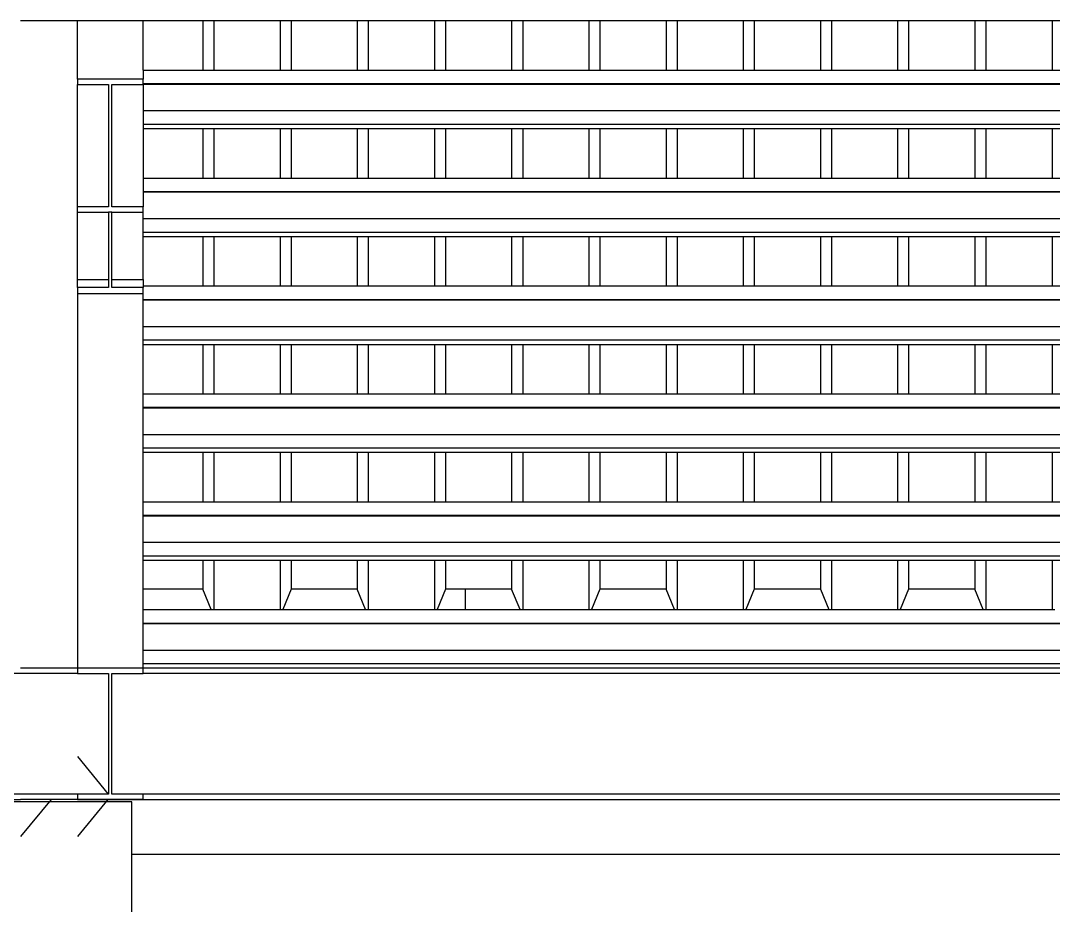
# Model space of a CAD drawing. Extents: x -49.7 to 49.7, y -10.2 to 18.8.
# Drawn here: x -6.901 to -5.012, y 11.477 to 13.094 of the extents above; entities that cross this region are included whole.
import ezdxf

# ---------------------------------------------------------------- set-up
doc = ezdxf.new("R2010")
doc.units = 0
doc.layers.get('0').update_dxf_attribs({"linetype": 'CONTINUOUS'})
doc.layers.add('SECTIONCUTEDGES', color=7, linetype='CONTINUOUS')

msp = doc.modelspace()

# ---------------------------------------------------------------- linework, layer by layer
for p, q in [((-6.9007, 13.0943), (-6.7968, 13.0943)), ((-6.7968, 13.0943), (-6.6768, 13.0943)), ((-6.7968, 12.9872), (-6.7968, 13.0943)), ((-6.6768, 13.0943), (-6.5673, 13.0943)), ((-6.6768, 13.0039), (-6.6768, 13.0943)), ((-6.5673, 13.0943), (-6.5673, 13.0039)), ((-6.5673, 13.0943), (-6.5471, 13.0943)), ((-6.5471, 13.0943), (-6.5471, 13.0039)), ((-6.5471, 13.0943), (-6.4261, 13.0943)), ((-6.4261, 13.0943), (-6.4261, 13.0039)), ((-6.4261, 13.0943), (-6.4059, 13.0943)), ((-6.4059, 13.0943), (-6.4059, 13.0039)), ((-6.4059, 13.0943), (-6.2849, 13.0943)), ((-6.2849, 13.0943), (-6.2849, 13.0039)), ((-6.2849, 13.0943), (-6.2647, 13.0943)), ((-6.2647, 13.0943), (-6.2647, 13.0039)), ((-6.2647, 13.0943), (-6.1437, 13.0943)), ((-6.1437, 13.0943), (-6.1437, 13.0039)), ((-6.1437, 13.0943), (-6.1235, 13.0943)), ((-6.1235, 13.0943), (-6.1235, 13.0039)), ((-6.1235, 13.0943), (-6.0025, 13.0943)), ((-6.0025, 13.0943), (-6.0025, 13.0039)), ((-6.0025, 13.0943), (-5.9823, 13.0943)), ((-5.9823, 13.0943), (-5.9823, 13.0039)), ((-5.9823, 13.0943), (-5.8613, 13.0943)), ((-5.8613, 13.0943), (-5.8613, 13.0039)), ((-5.8613, 13.0943), (-5.8411, 13.0943)), ((-5.8411, 13.0943), (-5.8411, 13.0039)), ((-5.8411, 13.0943), (-5.7201, 13.0943)), ((-5.7201, 13.0943), (-5.7201, 13.0039)), ((-5.7201, 13.0943), (-5.6999, 13.0943)), ((-5.6999, 13.0943), (-5.6999, 13.0039)), ((-5.6999, 13.0943), (-5.5789, 13.0943)), ((-5.5789, 13.0943), (-5.5789, 13.0039)), ((-5.5789, 13.0943), (-5.5587, 13.0943)), ((-5.5587, 13.0943), (-5.5587, 13.0039)), ((-5.5587, 13.0943), (-5.4377, 13.0943)), ((-5.4377, 13.0943), (-5.4377, 13.0039)), ((-5.4377, 13.0943), (-5.4175, 13.0943)), ((-5.4175, 13.0943), (-5.4175, 13.0039)), ((-5.4175, 13.0943), (-5.2965, 13.0943)), ((-5.2965, 13.0943), (-5.2965, 13.0039)), ((-5.2965, 13.0943), (-5.2763, 13.0943)), ((-5.2763, 13.0943), (-5.2763, 13.0039)), ((-5.2763, 13.0943), (-5.1552, 13.0943)), ((-5.1552, 13.0943), (-5.1552, 13.0039)), ((-5.1552, 13.0943), (-5.1351, 13.0943)), ((-5.1351, 13.0943), (-5.1351, 13.0039)), ((-5.1351, 13.0943), (-5.014, 13.0943)), ((-5.014, 13.0943), (-5.014, 13.0039)), ((-5.014, 13.0943), (-4.9939, 13.0943)), ((-6.6768, 13.0039), (-6.5673, 13.0039)), ((-6.6768, 13.0039), (-6.6768, 12.9872)), ((-6.5673, 13.0039), (-6.5471, 13.0039)), ((-6.5471, 13.0039), (-6.4261, 13.0039)), ((-6.4261, 13.0039), (-6.4059, 13.0039)), ((-6.4059, 13.0039), (-6.2849, 13.0039)), ((-6.2849, 13.0039), (-6.2647, 13.0039)), ((-6.2647, 13.0039), (-6.1437, 13.0039)), ((-6.1437, 13.0039), (-6.1235, 13.0039)), ((-6.1235, 13.0039), (-6.0025, 13.0039)), ((-6.0025, 13.0039), (-5.9823, 13.0039)), ((-5.9823, 13.0039), (-5.8613, 13.0039)), ((-5.8613, 13.0039), (-5.8411, 13.0039)), ((-5.8411, 13.0039), (-5.7201, 13.0039)), ((-5.7201, 13.0039), (-5.6999, 13.0039)), ((-5.6999, 13.0039), (-5.5789, 13.0039)), ((-5.5789, 13.0039), (-5.5587, 13.0039)), ((-5.5587, 13.0039), (-5.4377, 13.0039)), ((-5.4377, 13.0039), (-5.4175, 13.0039)), ((-5.4175, 13.0039), (-5.2965, 13.0039)), ((-5.2965, 13.0039), (-5.2763, 13.0039)), ((-5.2763, 13.0039), (-5.1552, 13.0039)), ((-5.1552, 13.0039), (-5.1351, 13.0039)), ((-5.1351, 13.0039), (-5.014, 13.0039)), ((-5.014, 13.0039), (-4.9939, 13.0039)), ((-6.6768, 12.9792), (-3.1507, 12.9792)), ((-6.6768, 12.9784), (-3.1507, 12.9784)), ((-6.7968, 12.7538), (-6.7968, 12.9773)), ((-6.6768, 12.9773), (-6.6768, 12.9299)), ((-6.6768, 12.9299), (-3.1507, 12.9299)), ((-6.6768, 12.9299), (-6.6768, 12.9052)), ((-6.6768, 12.9052), (-3.1507, 12.9052)), ((-6.6768, 12.9052), (-6.6768, 12.897)), ((-6.6768, 12.897), (-6.5673, 12.897)), ((-6.6768, 12.897), (-6.6768, 12.8066)), ((-6.5673, 12.897), (-6.5673, 12.8066)), ((-6.5673, 12.897), (-6.5471, 12.897)), ((-6.5471, 12.897), (-6.5471, 12.8066)), ((-6.5471, 12.897), (-6.4261, 12.897)), ((-6.4261, 12.897), (-6.4261, 12.8066)), ((-6.4261, 12.897), (-6.4059, 12.897)), ((-6.4059, 12.897), (-6.4059, 12.8066)), ((-6.4059, 12.897), (-6.2849, 12.897)), ((-6.2849, 12.897), (-6.2849, 12.8066)), ((-6.2849, 12.897), (-6.2647, 12.897)), ((-6.2647, 12.897), (-6.2647, 12.8066)), ((-6.2647, 12.897), (-6.1437, 12.897)), ((-6.1437, 12.897), (-6.1437, 12.8066)), ((-6.1437, 12.897), (-6.1235, 12.897)), ((-6.1235, 12.897), (-6.1235, 12.8066)), ((-6.1235, 12.897), (-6.0025, 12.897)), ((-6.0025, 12.897), (-6.0025, 12.8066)), ((-6.0025, 12.897), (-5.9823, 12.897)), ((-5.9823, 12.897), (-5.9823, 12.8066)), ((-5.9823, 12.897), (-5.8613, 12.897)), ((-5.8613, 12.897), (-5.8613, 12.8066)), ((-5.8613, 12.897), (-5.8411, 12.897)), ((-5.8411, 12.897), (-5.8411, 12.8066)), ((-5.8411, 12.897), (-5.7201, 12.897)), ((-5.7201, 12.897), (-5.7201, 12.8066)), ((-5.7201, 12.897), (-5.6999, 12.897)), ((-5.6999, 12.897), (-5.6999, 12.8066)), ((-5.6999, 12.897), (-5.5789, 12.897)), ((-5.5789, 12.897), (-5.5789, 12.8066)), ((-5.5789, 12.897), (-5.5587, 12.897)), ((-5.5587, 12.897), (-5.5587, 12.8066)), ((-5.5587, 12.897), (-5.4377, 12.897)), ((-5.4377, 12.897), (-5.4377, 12.8066)), ((-5.4377, 12.897), (-5.4175, 12.897)), ((-5.4175, 12.897), (-5.4175, 12.8066)), ((-5.4175, 12.897), (-5.2965, 12.897)), ((-5.2965, 12.897), (-5.2965, 12.8066)), ((-5.2965, 12.897), (-5.2763, 12.897)), ((-5.2763, 12.897), (-5.2763, 12.8066)), ((-5.2763, 12.897), (-5.1552, 12.897)), ((-5.1552, 12.897), (-5.1552, 12.8066)), ((-5.1552, 12.897), (-5.1351, 12.897)), ((-5.1351, 12.897), (-5.1351, 12.8066)), ((-5.1351, 12.897), (-5.014, 12.897)), ((-5.014, 12.897), (-5.014, 12.8066)), ((-5.014, 12.897), (-4.9939, 12.897)), ((-6.6768, 12.8066), (-6.5673, 12.8066)), ((-6.6768, 12.8066), (-6.6768, 12.7819)), ((-6.5673, 12.8066), (-6.5471, 12.8066)), ((-6.5471, 12.8066), (-6.4261, 12.8066)), ((-6.4261, 12.8066), (-6.4059, 12.8066)), ((-6.4059, 12.8066), (-6.2849, 12.8066)), ((-6.2849, 12.8066), (-6.2647, 12.8066)), ((-6.2647, 12.8066), (-6.1437, 12.8066)), ((-6.1437, 12.8066), (-6.1235, 12.8066)), ((-6.1235, 12.8066), (-6.0025, 12.8066)), ((-6.0025, 12.8066), (-5.9823, 12.8066)), ((-5.9823, 12.8066), (-5.8613, 12.8066)), ((-5.8613, 12.8066), (-5.8411, 12.8066)), ((-5.8411, 12.8066), (-5.7201, 12.8066)), ((-5.7201, 12.8066), (-5.6999, 12.8066)), ((-5.6999, 12.8066), (-5.5789, 12.8066)), ((-5.5789, 12.8066), (-5.5587, 12.8066)), ((-5.5587, 12.8066), (-5.4377, 12.8066)), ((-5.4377, 12.8066), (-5.4175, 12.8066)), ((-5.4175, 12.8066), (-5.2965, 12.8066)), ((-5.2965, 12.8066), (-5.2763, 12.8066)), ((-5.2763, 12.8066), (-5.1552, 12.8066)), ((-5.1552, 12.8066), (-5.1351, 12.8066)), ((-5.1351, 12.8066), (-5.014, 12.8066)), ((-5.014, 12.8066), (-4.9939, 12.8066)), ((-6.6768, 12.7819), (-3.1507, 12.7819)), ((-6.6768, 12.7819), (-6.6768, 12.7811)), ((-6.6768, 12.7811), (-3.1507, 12.7811)), ((-6.6768, 12.7811), (-6.6768, 12.7538)), ((-6.7968, 12.6208), (-6.7968, 12.7439)), ((-6.6768, 12.7326), (-6.6768, 12.7439)), ((-6.6768, 12.7326), (-3.1507, 12.7326)), ((-6.6768, 12.7079), (-6.6768, 12.7326)), ((-6.6768, 12.7079), (-3.1507, 12.7079)), ((-6.6768, 12.6997), (-6.6768, 12.7079)), ((-6.6768, 12.6997), (-6.5673, 12.6997)), ((-6.6768, 12.6208), (-6.6768, 12.6997)), ((-6.5673, 12.6997), (-6.5673, 12.6093)), ((-6.5673, 12.6997), (-6.5471, 12.6997)), ((-6.5471, 12.6997), (-6.5471, 12.6093)), ((-6.5471, 12.6997), (-6.4261, 12.6997)), ((-6.4261, 12.6997), (-6.4261, 12.6093)), ((-6.4261, 12.6997), (-6.4059, 12.6997)), ((-6.4059, 12.6997), (-6.4059, 12.6093)), ((-6.4059, 12.6997), (-6.2849, 12.6997)), ((-6.2849, 12.6997), (-6.2849, 12.6093)), ((-6.2849, 12.6997), (-6.2647, 12.6997)), ((-6.2647, 12.6997), (-6.2647, 12.6093)), ((-6.2647, 12.6997), (-6.1437, 12.6997)), ((-6.1437, 12.6997), (-6.1437, 12.6093)), ((-6.1437, 12.6997), (-6.1235, 12.6997)), ((-6.1235, 12.6997), (-6.1235, 12.6093)), ((-6.1235, 12.6997), (-6.0025, 12.6997)), ((-6.0025, 12.6997), (-6.0025, 12.6093)), ((-6.0025, 12.6997), (-5.9823, 12.6997)), ((-5.9823, 12.6997), (-5.9823, 12.6093)), ((-5.9823, 12.6997), (-5.8613, 12.6997)), ((-5.8613, 12.6997), (-5.8613, 12.6093)), ((-5.8613, 12.6997), (-5.8411, 12.6997)), ((-5.8411, 12.6997), (-5.8411, 12.6093)), ((-5.8411, 12.6997), (-5.7201, 12.6997)), ((-5.7201, 12.6997), (-5.7201, 12.6093)), ((-5.7201, 12.6997), (-5.6999, 12.6997)), ((-5.6999, 12.6997), (-5.6999, 12.6093)), ((-5.6999, 12.6997), (-5.5789, 12.6997)), ((-5.5789, 12.6997), (-5.5789, 12.6093)), ((-5.5789, 12.6997), (-5.5587, 12.6997)), ((-5.5587, 12.6997), (-5.5587, 12.6093)), ((-5.5587, 12.6997), (-5.4377, 12.6997)), ((-5.4377, 12.6997), (-5.4377, 12.6093)), ((-5.4377, 12.6997), (-5.4175, 12.6997)), ((-5.4175, 12.6997), (-5.4175, 12.6093)), ((-5.4175, 12.6997), (-5.2965, 12.6997)), ((-5.2965, 12.6997), (-5.2965, 12.6093)), ((-5.2965, 12.6997), (-5.2763, 12.6997)), ((-5.2763, 12.6997), (-5.2763, 12.6093)), ((-5.2763, 12.6997), (-5.1552, 12.6997)), ((-5.1552, 12.6997), (-5.1552, 12.6093)), ((-5.1552, 12.6997), (-5.1351, 12.6997)), ((-5.1351, 12.6997), (-5.1351, 12.6093)), ((-5.1351, 12.6997), (-5.014, 12.6997)), ((-5.014, 12.6997), (-5.014, 12.6093)), ((-5.014, 12.6997), (-4.9939, 12.6997)), ((-6.7968, 12.6208), (-6.7399, 12.6208)), ((-6.7968, 12.6066), (-6.7968, 12.6208)), ((-6.7337, 12.6208), (-6.6768, 12.6208)), ((-6.6768, 12.6208), (-6.6768, 12.6093)), ((-6.6768, 12.6093), (-6.6768, 12.6066)), ((-6.6768, 12.6093), (-6.5673, 12.6093)), ((-6.5673, 12.6093), (-6.5471, 12.6093)), ((-6.5471, 12.6093), (-6.4261, 12.6093)), ((-6.4261, 12.6093), (-6.4059, 12.6093)), ((-6.4059, 12.6093), (-6.2849, 12.6093)), ((-6.2849, 12.6093), (-6.2647, 12.6093)), ((-6.2647, 12.6093), (-6.1437, 12.6093)), ((-6.1437, 12.6093), (-6.1235, 12.6093)), ((-6.1235, 12.6093), (-6.0025, 12.6093)), ((-6.0025, 12.6093), (-5.9823, 12.6093)), ((-5.9823, 12.6093), (-5.8613, 12.6093)), ((-5.8613, 12.6093), (-5.8411, 12.6093)), ((-5.8411, 12.6093), (-5.7201, 12.6093)), ((-5.7201, 12.6093), (-5.6999, 12.6093)), ((-5.6999, 12.6093), (-5.5789, 12.6093)), ((-5.5789, 12.6093), (-5.5587, 12.6093)), ((-5.5587, 12.6093), (-5.4377, 12.6093)), ((-5.4377, 12.6093), (-5.4175, 12.6093)), ((-5.4175, 12.6093), (-5.2965, 12.6093)), ((-5.2965, 12.6093), (-5.2763, 12.6093)), ((-5.2763, 12.6093), (-5.1552, 12.6093)), ((-5.1552, 12.6093), (-5.1351, 12.6093)), ((-5.1351, 12.6093), (-5.014, 12.6093)), ((-5.014, 12.6093), (-4.9939, 12.6093)), ((-6.7968, 12.5953), (-6.7968, 11.9106)), ((-6.6768, 12.5846), (-6.6768, 12.5953)), ((-6.6768, 12.5846), (-3.1507, 12.5846)), ((-6.6768, 12.5838), (-6.6768, 12.5846)), ((-6.6768, 12.5838), (-3.1507, 12.5838)), ((-6.6768, 12.5353), (-6.6768, 12.5838)), ((-6.6768, 12.5353), (-3.1507, 12.5353)), ((-6.6768, 12.5107), (-6.6768, 12.5353)), ((-6.6768, 12.5107), (-3.1507, 12.5107)), ((-6.6768, 12.5024), (-6.6768, 12.5107)), ((-6.6768, 12.5024), (-6.5673, 12.5024)), ((-6.6768, 12.412), (-6.6768, 12.5024)), ((-6.5673, 12.5024), (-6.5673, 12.412)), ((-6.5673, 12.5024), (-6.5471, 12.5024)), ((-6.5471, 12.5024), (-6.5471, 12.412)), ((-6.5471, 12.5024), (-6.4261, 12.5024)), ((-6.4261, 12.5024), (-6.4261, 12.412)), ((-6.4261, 12.5024), (-6.4059, 12.5024)), ((-6.4059, 12.5024), (-6.4059, 12.412)), ((-6.4059, 12.5024), (-6.2849, 12.5024)), ((-6.2849, 12.5024), (-6.2849, 12.412)), ((-6.2849, 12.5024), (-6.2647, 12.5024)), ((-6.2647, 12.5024), (-6.2647, 12.412)), ((-6.2647, 12.5024), (-6.1437, 12.5024)), ((-6.1437, 12.5024), (-6.1437, 12.412)), ((-6.1437, 12.5024), (-6.1235, 12.5024)), ((-6.1235, 12.5024), (-6.1235, 12.412)), ((-6.1235, 12.5024), (-6.0025, 12.5024)), ((-6.0025, 12.5024), (-6.0025, 12.412)), ((-6.0025, 12.5024), (-5.9823, 12.5024)), ((-5.9823, 12.5024), (-5.9823, 12.412)), ((-5.9823, 12.5024), (-5.8613, 12.5024)), ((-5.8613, 12.5024), (-5.8613, 12.412)), ((-5.8613, 12.5024), (-5.8411, 12.5024)), ((-5.8411, 12.5024), (-5.8411, 12.412)), ((-5.8411, 12.5024), (-5.7201, 12.5024)), ((-5.7201, 12.5024), (-5.7201, 12.412)), ((-5.7201, 12.5024), (-5.6999, 12.5024)), ((-5.6999, 12.5024), (-5.6999, 12.412)), ((-5.6999, 12.5024), (-5.5789, 12.5024)), ((-5.5789, 12.5024), (-5.5789, 12.412)), ((-5.5789, 12.5024), (-5.5587, 12.5024)), ((-5.5587, 12.5024), (-5.5587, 12.412)), ((-5.5587, 12.5024), (-5.4377, 12.5024)), ((-5.4377, 12.5024), (-5.4377, 12.412)), ((-5.4377, 12.5024), (-5.4175, 12.5024)), ((-5.4175, 12.5024), (-5.4175, 12.412)), ((-5.4175, 12.5024), (-5.2965, 12.5024)), ((-5.2965, 12.5024), (-5.2965, 12.412)), ((-5.2965, 12.5024), (-5.2763, 12.5024)), ((-5.2763, 12.5024), (-5.2763, 12.412)), ((-5.2763, 12.5024), (-5.1552, 12.5024)), ((-5.1552, 12.5024), (-5.1552, 12.412)), ((-5.1552, 12.5024), (-5.1351, 12.5024)), ((-5.1351, 12.5024), (-5.1351, 12.412)), ((-5.1351, 12.5024), (-5.014, 12.5024)), ((-5.014, 12.5024), (-5.014, 12.412)), ((-5.014, 12.5024), (-4.9939, 12.5024)), ((-6.6768, 12.412), (-6.5673, 12.412)), ((-6.6768, 12.3874), (-6.6768, 12.412)), ((-6.5673, 12.412), (-6.5471, 12.412)), ((-6.5471, 12.412), (-6.4261, 12.412)), ((-6.4261, 12.412), (-6.4059, 12.412)), ((-6.4059, 12.412), (-6.2849, 12.412)), ((-6.2849, 12.412), (-6.2647, 12.412)), ((-6.2647, 12.412), (-6.1437, 12.412)), ((-6.1437, 12.412), (-6.1235, 12.412)), ((-6.1235, 12.412), (-6.0025, 12.412)), ((-6.0025, 12.412), (-5.9823, 12.412)), ((-5.9823, 12.412), (-5.8613, 12.412)), ((-5.8613, 12.412), (-5.8411, 12.412)), ((-5.8411, 12.412), (-5.7201, 12.412)), ((-5.7201, 12.412), (-5.6999, 12.412)), ((-5.6999, 12.412), (-5.5789, 12.412)), ((-5.5789, 12.412), (-5.5587, 12.412)), ((-5.5587, 12.412), (-5.4377, 12.412)), ((-5.4377, 12.412), (-5.4175, 12.412)), ((-5.4175, 12.412), (-5.2965, 12.412)), ((-5.2965, 12.412), (-5.2763, 12.412)), ((-5.2763, 12.412), (-5.1552, 12.412)), ((-5.1552, 12.412), (-5.1351, 12.412)), ((-5.1351, 12.412), (-5.014, 12.412)), ((-5.014, 12.412), (-4.9939, 12.412)), ((-6.6768, 12.3874), (-3.1507, 12.3874)), ((-6.6768, 12.3865), (-6.6768, 12.3874)), ((-6.6768, 12.3865), (-3.1507, 12.3865)), ((-6.6768, 12.338), (-6.6768, 12.3865)), ((-6.6768, 12.338), (-3.1507, 12.338)), ((-6.6768, 12.3134), (-6.6768, 12.338)), ((-6.6768, 12.3134), (-3.1507, 12.3134)), ((-6.6768, 12.3052), (-6.6768, 12.3134)), ((-6.6768, 12.3052), (-6.5673, 12.3052)), ((-6.6768, 12.2147), (-6.6768, 12.3052)), ((-6.5673, 12.3052), (-6.5673, 12.2147)), ((-6.5673, 12.3052), (-6.5471, 12.3052)), ((-6.5471, 12.3052), (-6.5471, 12.2147)), ((-6.5471, 12.3052), (-6.4261, 12.3052)), ((-6.4261, 12.3052), (-6.4261, 12.2147)), ((-6.4261, 12.3052), (-6.4059, 12.3052)), ((-6.4059, 12.3052), (-6.4059, 12.2147)), ((-6.4059, 12.3052), (-6.2849, 12.3052)), ((-6.2849, 12.3052), (-6.2849, 12.2147)), ((-6.2849, 12.3052), (-6.2647, 12.3052)), ((-6.2647, 12.3052), (-6.2647, 12.2147)), ((-6.2647, 12.3052), (-6.1437, 12.3052)), ((-6.1437, 12.3052), (-6.1437, 12.2147)), ((-6.1437, 12.3052), (-6.1235, 12.3052)), ((-6.1235, 12.3052), (-6.1235, 12.2147)), ((-6.1235, 12.3052), (-6.0025, 12.3052)), ((-6.0025, 12.3052), (-6.0025, 12.2147)), ((-6.0025, 12.3052), (-5.9823, 12.3052)), ((-5.9823, 12.3052), (-5.9823, 12.2147)), ((-5.9823, 12.3052), (-5.8613, 12.3052)), ((-5.8613, 12.3052), (-5.8613, 12.2147)), ((-5.8613, 12.3052), (-5.8411, 12.3052)), ((-5.8411, 12.3052), (-5.8411, 12.2147)), ((-5.8411, 12.3052), (-5.7201, 12.3052)), ((-5.7201, 12.3052), (-5.7201, 12.2147)), ((-5.7201, 12.3052), (-5.6999, 12.3052)), ((-5.6999, 12.3052), (-5.6999, 12.2147)), ((-5.6999, 12.3052), (-5.5789, 12.3052)), ((-5.5789, 12.3052), (-5.5789, 12.2147)), ((-5.5789, 12.3052), (-5.5587, 12.3052)), ((-5.5587, 12.3052), (-5.5587, 12.2147)), ((-5.5587, 12.3052), (-5.4377, 12.3052)), ((-5.4377, 12.3052), (-5.4377, 12.2147)), ((-5.4377, 12.3052), (-5.4175, 12.3052)), ((-5.4175, 12.3052), (-5.4175, 12.2147)), ((-5.4175, 12.3052), (-5.2965, 12.3052)), ((-5.2965, 12.3052), (-5.2965, 12.2147)), ((-5.2965, 12.3052), (-5.2763, 12.3052)), ((-5.2763, 12.3052), (-5.2763, 12.2147)), ((-5.2763, 12.3052), (-5.1552, 12.3052)), ((-5.1552, 12.3052), (-5.1552, 12.2147)), ((-5.1552, 12.3052), (-5.1351, 12.3052)), ((-5.1351, 12.3052), (-5.1351, 12.2147)), ((-5.1351, 12.3052), (-5.014, 12.3052)), ((-5.014, 12.3052), (-5.014, 12.2147)), ((-5.014, 12.3052), (-4.9939, 12.3052)), ((-6.6768, 12.2147), (-6.5673, 12.2147)), ((-6.6768, 12.1901), (-6.6768, 12.2147)), ((-6.5673, 12.2147), (-6.5471, 12.2147)), ((-6.5471, 12.2147), (-6.4261, 12.2147)), ((-6.4261, 12.2147), (-6.4059, 12.2147)), ((-6.4059, 12.2147), (-6.2849, 12.2147)), ((-6.2849, 12.2147), (-6.2647, 12.2147)), ((-6.2647, 12.2147), (-6.1437, 12.2147)), ((-6.1437, 12.2147), (-6.1235, 12.2147)), ((-6.1235, 12.2147), (-6.0025, 12.2147)), ((-6.0025, 12.2147), (-5.9823, 12.2147)), ((-5.9823, 12.2147), (-5.8613, 12.2147)), ((-5.8613, 12.2147), (-5.8411, 12.2147)), ((-5.8411, 12.2147), (-5.7201, 12.2147)), ((-5.7201, 12.2147), (-5.6999, 12.2147)), ((-5.6999, 12.2147), (-5.5789, 12.2147)), ((-5.5789, 12.2147), (-5.5587, 12.2147)), ((-5.5587, 12.2147), (-5.4377, 12.2147)), ((-5.4377, 12.2147), (-5.4175, 12.2147)), ((-5.4175, 12.2147), (-5.2965, 12.2147)), ((-5.2965, 12.2147), (-5.2763, 12.2147)), ((-5.2763, 12.2147), (-5.1552, 12.2147)), ((-5.1552, 12.2147), (-5.1351, 12.2147)), ((-5.1351, 12.2147), (-5.014, 12.2147)), ((-5.014, 12.2147), (-4.9939, 12.2147)), ((-6.6768, 12.1901), (-3.1507, 12.1901)), ((-6.6768, 12.1893), (-6.6768, 12.1901)), ((-6.6768, 12.1893), (-3.1507, 12.1893)), ((-6.6768, 12.1408), (-6.6768, 12.1893)), ((-6.6768, 12.1408), (-3.1507, 12.1408)), ((-6.6768, 12.1161), (-6.6768, 12.1408)), ((-6.6768, 12.1161), (-3.1507, 12.1161)), ((-6.6768, 12.1079), (-6.6768, 12.1161)), ((-6.6768, 12.1079), (-6.5673, 12.1079)), ((-6.6768, 12.0547), (-6.6768, 12.1079)), ((-6.5673, 12.1079), (-6.5673, 12.0547)), ((-6.5673, 12.1079), (-6.5471, 12.1079)), ((-6.5471, 12.1079), (-6.5471, 12.0175)), ((-6.5471, 12.1079), (-6.4261, 12.1079)), ((-6.4261, 12.1079), (-6.4261, 12.0175)), ((-6.4261, 12.1079), (-6.4059, 12.1079)), ((-6.4059, 12.1079), (-6.4059, 12.0547)), ((-6.4059, 12.1079), (-6.2849, 12.1079)), ((-6.2849, 12.1079), (-6.2849, 12.0547)), ((-6.2849, 12.1079), (-6.2647, 12.1079)), ((-6.2647, 12.1079), (-6.2647, 12.0175)), ((-6.2647, 12.1079), (-6.1437, 12.1079)), ((-6.1437, 12.1079), (-6.1437, 12.0175)), ((-6.1437, 12.1079), (-6.1235, 12.1079)), ((-6.1235, 12.1079), (-6.1235, 12.0547)), ((-6.1235, 12.1079), (-6.0025, 12.1079)), ((-6.0025, 12.1079), (-6.0025, 12.0547)), ((-6.0025, 12.1079), (-5.9823, 12.1079)), ((-5.9823, 12.1079), (-5.9823, 12.0175)), ((-5.9823, 12.1079), (-5.8613, 12.1079)), ((-5.8613, 12.1079), (-5.8613, 12.0175)), ((-5.8613, 12.1079), (-5.8411, 12.1079)), ((-5.8411, 12.1079), (-5.8411, 12.0547)), ((-5.8411, 12.1079), (-5.7201, 12.1079)), ((-5.7201, 12.1079), (-5.7201, 12.0547)), ((-5.7201, 12.1079), (-5.6999, 12.1079)), ((-5.6999, 12.1079), (-5.6999, 12.0175)), ((-5.6999, 12.1079), (-5.5789, 12.1079)), ((-5.5789, 12.1079), (-5.5789, 12.0175)), ((-5.5789, 12.1079), (-5.5587, 12.1079)), ((-5.5587, 12.1079), (-5.5587, 12.0547)), ((-5.5587, 12.1079), (-5.4377, 12.1079)), ((-5.4377, 12.1079), (-5.4377, 12.0547)), ((-5.4377, 12.1079), (-5.4175, 12.1079)), ((-5.4175, 12.1079), (-5.4175, 12.0175)), ((-5.4175, 12.1079), (-5.2965, 12.1079)), ((-5.2965, 12.1079), (-5.2965, 12.0175)), ((-5.2965, 12.1079), (-5.2763, 12.1079)), ((-5.2763, 12.1079), (-5.2763, 12.0547)), ((-5.2763, 12.1079), (-5.1552, 12.1079)), ((-5.1552, 12.1079), (-5.1552, 12.0547)), ((-5.1552, 12.1079), (-5.1351, 12.1079)), ((-5.1351, 12.1079), (-5.1351, 12.0175)), ((-5.1351, 12.1079), (-5.014, 12.1079)), ((-5.014, 12.1079), (-5.014, 12.0175)), ((-5.014, 12.1079), (-4.9939, 12.1079)), ((-6.5673, 12.0547), (-6.6768, 12.0547)), ((-6.6768, 12.0175), (-6.6768, 12.0547)), ((-6.5521, 12.0175), (-6.5673, 12.0547)), ((-6.4059, 12.0547), (-6.4212, 12.0175)), ((-6.2849, 12.0547), (-6.4059, 12.0547)), ((-6.2697, 12.0175), (-6.2849, 12.0547)), ((-6.1235, 12.0547), (-6.1388, 12.0175)), ((-6.0873, 12.0547), (-6.1235, 12.0547)), ((-6.0873, 12.0547), (-6.0873, 12.0175)), ((-6.0025, 12.0547), (-6.0873, 12.0547)), ((-5.9872, 12.0175), (-6.0025, 12.0547)), ((-5.8411, 12.0547), (-5.8564, 12.0175)), ((-5.7201, 12.0547), (-5.8411, 12.0547)), ((-5.7048, 12.0175), (-5.7201, 12.0547)), ((-5.5587, 12.0547), (-5.5739, 12.0175)), ((-5.4377, 12.0547), (-5.5587, 12.0547)), ((-5.4377, 12.0547), (-5.4224, 12.0175)), ((-5.2763, 12.0547), (-5.2915, 12.0175)), ((-5.1552, 12.0547), (-5.2763, 12.0547)), ((-5.14, 12.0175), (-5.1552, 12.0547)), ((-6.6768, 12.0175), (-6.5521, 12.0175)), ((-6.6768, 11.9928), (-6.6768, 12.0175)), ((-6.5521, 12.0175), (-6.5471, 12.0175)), ((-6.5471, 12.0175), (-6.4261, 12.0175)), ((-6.4261, 12.0175), (-6.4212, 12.0175)), ((-6.4212, 12.0175), (-6.2697, 12.0175)), ((-6.2697, 12.0175), (-6.2647, 12.0175)), ((-6.2647, 12.0175), (-6.1437, 12.0175)), ((-6.1437, 12.0175), (-6.1388, 12.0175)), ((-6.1388, 12.0175), (-6.0873, 12.0175)), ((-6.0873, 12.0175), (-5.9872, 12.0175)), ((-5.9872, 12.0175), (-5.9823, 12.0175)), ((-5.9823, 12.0175), (-5.8613, 12.0175)), ((-5.8613, 12.0175), (-5.8564, 12.0175)), ((-5.8564, 12.0175), (-5.7048, 12.0175)), ((-5.7048, 12.0175), (-5.6999, 12.0175)), ((-5.6999, 12.0175), (-5.5789, 12.0175)), ((-5.5789, 12.0175), (-5.5739, 12.0175)), ((-5.5739, 12.0175), (-5.4224, 12.0175)), ((-5.4224, 12.0175), (-5.4175, 12.0175)), ((-5.4175, 12.0175), (-5.2965, 12.0175)), ((-5.2965, 12.0175), (-5.2915, 12.0175)), ((-5.2915, 12.0175), (-5.14, 12.0175)), ((-5.14, 12.0175), (-5.1351, 12.0175)), ((-5.1351, 12.0175), (-5.014, 12.0175)), ((-5.014, 12.0175), (-5.0091, 12.0175)), ((-6.6768, 11.9928), (-3.1507, 11.9928)), ((-6.6768, 11.992), (-6.6768, 11.9928)), ((-6.6768, 11.992), (-3.1507, 11.992)), ((-6.6768, 11.9435), (-6.6768, 11.992)), ((-6.6768, 11.9435), (-3.1507, 11.9435)), ((-6.6768, 11.9188), (-6.6768, 11.9435)), ((-6.7968, 11.9106), (-6.9007, 11.9106)), ((-6.6768, 11.9188), (-3.1507, 11.9188)), ((-6.6768, 11.9106), (-6.6768, 11.9188)), ((-3.1507, 11.9106), (-6.6768, 11.9106)), ((-6.7968, 11.9008), (-10.3368, 11.9008)), ((-3.0468, 11.9008), (-6.6768, 11.9008)), ((-6.7968, 11.7489), (-6.7406, 11.6804)), ((-6.7968, 11.6804), (-10.3368, 11.6804)), ((-3.0468, 11.6804), (-6.6768, 11.6804)), ((-10.3368, 11.6706), (-6.9007, 11.6706)), ((-6.6974, 11.6663), (-7.8396, 11.6663)), ((-6.9007, 11.6706), (-6.9007, 11.6704)), ((-6.7968, 11.6706), (-6.9007, 11.6706)), ((-6.7968, 11.6704), (-6.9007, 11.6704)), ((-6.845, 11.6704), (-6.9007, 11.6025)), ((-6.7968, 11.6704), (-6.7968, 11.6706)), ((-6.7409, 11.6706), (-6.7968, 11.6025)), ((-6.6768, 11.6704), (-6.7968, 11.6704)), ((-6.6974, 11.5706), (-6.6974, 11.6663)), ((-6.6768, 11.6706), (-3.1507, 11.6706)), ((-6.6768, 11.6704), (-6.6768, 11.6706)), ((-6.6974, 8.3963), (-6.6974, 11.5706)), ((-6.6974, 11.5706), (-3.668, 11.5706))]:
    msp.add_line(p, q)
at = {"layer": 'SECTIONCUTEDGES'}
for p, q in [((-6.7968, 12.9872), (-6.7968, 12.9773)), ((-6.6768, 12.9872), (-6.7968, 12.9872)), ((-6.6768, 12.9792), (-6.6768, 12.9872)), ((-6.6768, 12.9784), (-6.6768, 12.9792)), ((-6.6768, 12.9773), (-6.6768, 12.9784)), ((-6.7968, 12.9773), (-6.7399, 12.9773)), ((-6.7399, 12.9773), (-6.7399, 12.7538)), ((-6.7337, 12.9773), (-6.6768, 12.9773)), ((-6.7337, 12.7538), (-6.7337, 12.9773)), ((-6.7399, 12.7538), (-6.7968, 12.7538)), ((-6.7968, 12.7439), (-6.7968, 12.7538)), ((-6.6768, 12.7538), (-6.7337, 12.7538)), ((-6.6768, 12.7439), (-6.6768, 12.7538)), ((-6.7968, 12.7439), (-6.7399, 12.7439)), ((-6.7337, 12.7439), (-6.7399, 12.7439)), ((-6.7399, 12.7439), (-6.7399, 12.6208)), ((-6.7337, 12.6208), (-6.7337, 12.7439)), ((-6.7337, 12.7439), (-6.6768, 12.7439)), ((-6.7399, 12.6208), (-6.7399, 12.6066)), ((-6.7337, 12.6066), (-6.7337, 12.6208)), ((-6.7399, 12.6066), (-6.7968, 12.6066)), ((-6.7968, 12.6066), (-6.7968, 12.5953)), ((-6.6768, 12.6066), (-6.7337, 12.6066)), ((-6.6768, 12.5953), (-6.6768, 12.6066)), ((-6.7968, 12.5953), (-6.6768, 12.5953)), ((-6.6768, 11.9106), (-6.7968, 11.9106)), ((-6.7968, 11.9106), (-6.7968, 11.9008)), ((-6.6768, 11.9008), (-6.6768, 11.9106)), ((-6.7968, 11.9008), (-6.7399, 11.9008)), ((-6.7399, 11.9008), (-6.7399, 11.6804)), ((-6.7337, 11.9008), (-6.6768, 11.9008)), ((-6.7337, 11.6804), (-6.7337, 11.9008)), ((-6.7968, 11.6804), (-6.7968, 11.6706)), ((-6.7399, 11.6804), (-6.7968, 11.6804)), ((-6.6768, 11.6804), (-6.7337, 11.6804)), ((-6.6768, 11.6706), (-6.6768, 11.6804)), ((-6.7968, 11.6706), (-6.6768, 11.6706))]:
    msp.add_line(p, q, dxfattribs=at)

doc.saveas('drawing.dxf')
